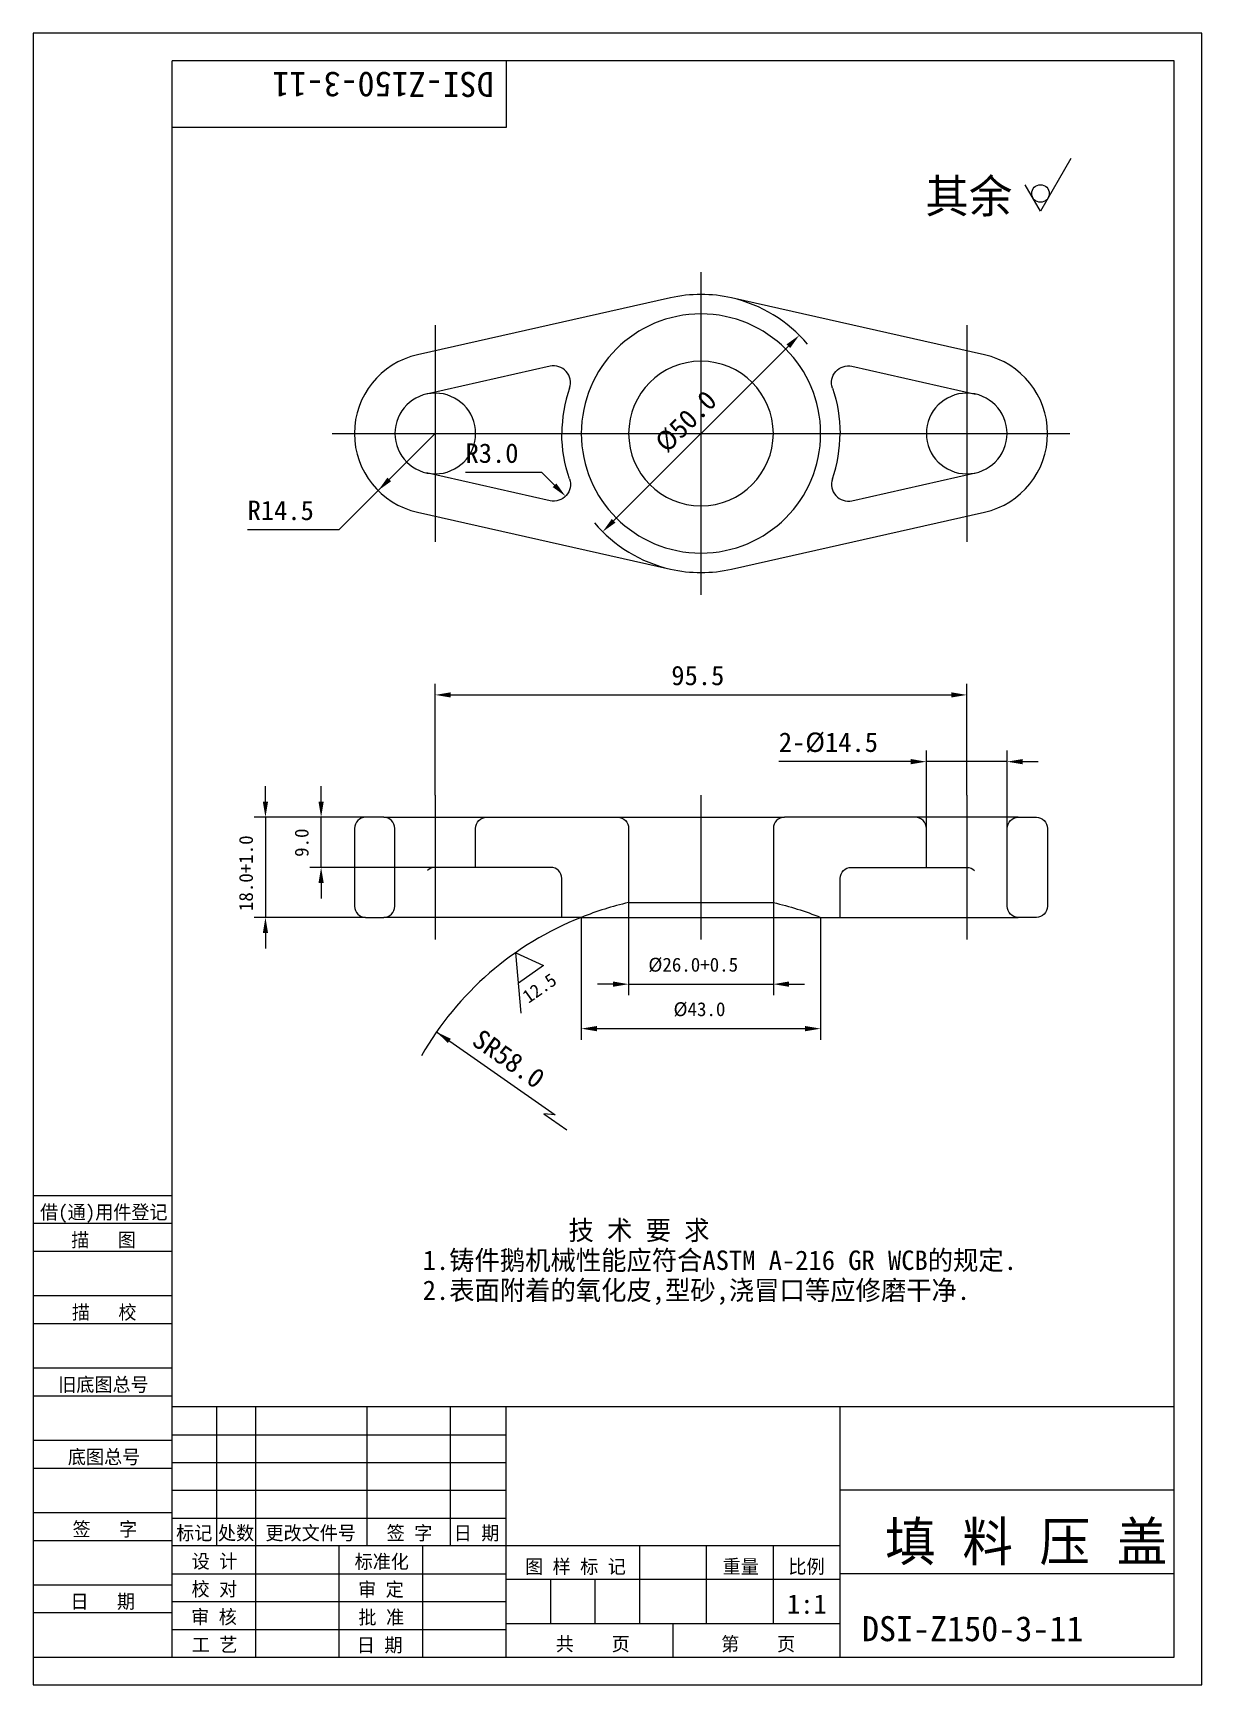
# Model space of a CAD drawing. Header units: metres. Extents: x 0 to 210, y 0 to 297.
import ezdxf

# ---------------------------------------------------------------- set-up
doc = ezdxf.new("R2010")
doc.units = ezdxf.units.M
for name, color, linetype in [('C', 6, 'Continuous'), ('D', 1, 'Continuous'), ('FL', 5, 'Continuous'), ('T', 7, 'Continuous'), ('TL', 4, 'Continuous')]:
    doc.layers.add(name, color=color, linetype=linetype)

# ---------------------------------------------------------------- blocks, each defined once
blk = doc.blocks.new('TUKUN4')
at = {"layer": 'FL'}
for p, q in [((0, 297), (0, 0)), ((210, 297), (0, 297)), ((210, 0), (210, 297)), ((0, 78), (25, 78)), ((0, 70), (25, 70)), ((0, 65), (25, 65)), ((0, 57), (25, 57)), ((0, 52), (25, 52)), ((33, 25), (33, 50)), ((40, 5), (40, 50)), ((60, 25), (60, 50)), ((75, 25), (75, 50)), ((25, 45), (85, 45)), ((0, 44), (25, 44)), ((0, 39), (25, 39)), ((25, 40), (85, 40)), ((25, 35), (85, 35)), ((0, 31), (25, 31)), ((25, 30), (85, 30)), ((0, 26), (25, 26)), ((70, 5), (70, 25)), ((0, 18), (25, 18)), ((25, 20), (85, 20)), ((25, 15), (85, 15)), ((0, 13), (25, 13)), ((25, 10), (85, 10)), ((0, 0), (210, 0))]:
    blk.add_line(p, q, dxfattribs=at)
at = {"layer": 'TL'}
for p, q in [((25, 5), (25, 292)), ((205, 292), (25, 292)), ((85, 292), (85, 280)), ((205, 5), (205, 292)), ((85, 280), (25, 280)), ((0, 88), (25, 88)), ((0, 83), (25, 83)), ((205, 50), (25, 50)), ((85, 5), (85, 50)), ((145, 5), (145, 50)), ((205, 35), (145, 35)), ((145, 25), (25, 25)), ((55, 5), (55, 25)), ((109, 11), (109, 25)), ((121, 11), (121, 25)), ((133, 11), (133, 25)), ((85, 19), (145, 19)), ((93, 11), (93, 19)), ((101, 11), (101, 19)), ((205, 20), (145, 20)), ((145, 11), (85, 11)), ((115, 5), (115, 11)), ((0, 5), (205, 5))]:
    blk.add_line(p, q, dxfattribs=at)
at = {"layer": 'T'}
for s, p in [('借(通)用件登记', (1.26, 83.76)), ('描   图', (6.86, 78.76)), ('描   校', (6.98, 65.76)), ('旧底图总号', (4.52, 52.76)), ('底图总号', (6.25, 39.76)), ('签   字', (7.1, 26.76)), ('标记', (25.71, 26.07)), ('处数', (33.22, 26.07)), ('更改文件号', (41.75, 26.07)), ('签 字', (63.53, 26.07)), ('日 期', (75.57, 26.07)), ('设 计', (28.5, 20.99)), ('标准化', (57.77, 20.93)), ('图 样 标 记', (88.4, 20.04)), ('重量', (123.88, 20.04)), ('比例', (135.7, 20.04)), ('校 对', (28.48, 15.99)), ('审 定', (58.39, 15.93)), ('日   期', (6.72, 13.76)), ('审 核', (28.41, 10.99)), ('批 准', (58.46, 10.93)), ('共    页', (93.91, 6.13)), ('第    页', (123.62, 6.13)), ('工 艺', (28.52, 5.99)), ('日 期', (58.18, 5.93))]:
    blk.add_text(s, height=2.5, dxfattribs=at).set_placement(p)

msp = doc.modelspace()

# ---------------------------------------------------------------- linework, layer by layer
at = {"layer": 'C'}
for points in [[(120, 254), (120, 196)], [(72.25, 244.5), (72.25, 205.5)], [(167.75, 244.5), (167.75, 205.5)], [(53.75, 225), (186.25, 225)], [(72.25, 160), (72.25, 134)], [(120, 160), (120, 134)], [(167.75, 160), (167.75, 134)]]:
    msp.add_lwpolyline(points, dxfattribs=at)
at = {"layer": 'D'}
for p, q in [((186.46, 274.46), (181, 265)), ((181, 265), (178.27, 269.73)), ((135.7, 240.7), (104.3, 209.3)), ((72.25, 225), (54.93, 207.68)), ((63.98, 216.73), (72.25, 225)), ((88.62, 217.97), (77.69, 217.97)), ((91.42, 217.97), (88.62, 217.97)), ((93.68, 215.7), (91.42, 217.97)), ((52.13, 207.68), (38.54, 207.68)), ((54.93, 207.68), (52.13, 207.68)), ((72.25, 160), (72.25, 180)), ((167.75, 160), (167.75, 180)), ((75.05, 178), (164.95, 178)), ((160.5, 154), (160.5, 168)), ((175, 154), (175, 168)), ((154.9, 166), (133.98, 166)), ((157.7, 166), (154.9, 166)), ((175, 166), (160.5, 166)), ((177.8, 166), (180.6, 166)), ((41.75, 158.8), (41.75, 161.6)), ((51.75, 158.8), (51.75, 161.6)), ((59.75, 156), (39.75, 156)), ((41.75, 156), (41.75, 138)), ((59.75, 156), (49.75, 156)), ((51.75, 147), (51.75, 156)), ((72.25, 147), (49.75, 147)), ((51.75, 144.2), (51.75, 141.4)), ((107, 140.66), (107, 124)), ((133, 140.66), (133, 124)), ((59.75, 138), (39.75, 138)), ((98.5, 138), (98.5, 116)), ((141.5, 138), (141.5, 116)), ((41.75, 135.2), (41.75, 132.4)), ((87.69, 120.76), (86.73, 131.64)), ((86.73, 131.64), (91.68, 129.33)), ((91.68, 129.33), (87.21, 126.2)), ((104.2, 126), (101.4, 126)), ((107, 126), (133, 126)), ((135.8, 126), (138.6, 126)), ((72.49, 117.4), (93.79, 102.49)), ((101.3, 118), (138.7, 118)), ((93.79, 102.49), (91.79, 102.66)), ((91.79, 102.66), (95.89, 99.79))]:
    msp.add_line(p, q, dxfattribs=at)
for points in [[(139.15, 241.07, 0.16), (125.5, 249.39, 0.16)], [(100.85, 208.93, 0.16), (114.5, 200.61, 0.16)], [(98.5, 138, 0.17), (69.77, 113.13, 0.17)]]:
    msp.add_lwpolyline(points, format="xyb", dxfattribs=at)
msp.add_circle((181, 268.15), 1.58, dxfattribs=at)
for points in [[(136.03, 240.37), (135.37, 241.03), (137.68, 242.68)], [(64.31, 216.4), (63.65, 217.06), (62, 214.75)], [(94.01, 216.03), (93.35, 215.37), (95.66, 213.72)], [(104.63, 208.97), (103.97, 209.63), (102.32, 207.32)], [(75.05, 178.47), (75.05, 177.53), (72.25, 178)], [(164.95, 178.47), (164.95, 177.53), (167.75, 178)], [(157.7, 166.47), (157.7, 165.53), (160.5, 166)], [(177.8, 166.47), (177.8, 165.53), (175, 166)], [(41.28, 158.8), (42.22, 158.8), (41.75, 156)], [(51.28, 158.8), (52.22, 158.8), (51.75, 156)], [(51.28, 144.2), (52.22, 144.2), (51.75, 147)], [(41.28, 135.2), (42.22, 135.2), (41.75, 138)], [(104.2, 126.47), (104.2, 125.53), (107, 126)], [(135.8, 126.47), (135.8, 125.53), (133, 126)], [(75.05, 116.18), (74.52, 115.41), (72.49, 117.4)], [(101.3, 118.47), (101.3, 117.53), (98.5, 118)], [(138.7, 118.47), (138.7, 117.53), (141.5, 118)]]:
    msp.add_solid(points, dxfattribs=at)
at = {"layer": 'TL'}
for points in [[(69.06, 239.15, 0.8), (69.06, 210.85), (114.5, 200.61, 0.11), (125.5, 200.61), (170.94, 210.85, 0.8), (170.94, 239.15), (125.5, 249.39, 0.11), (114.5, 249.39), (69.06, 239.15)], [(96.37, 233.17, 0.59), (92.88, 237.08), (70.66, 232.07)], [(143.63, 233.17, -0.59), (147.12, 237.08), (169.34, 232.07)], [(96.37, 233.17, 0.08), (95, 225, 0.08)], [(143.63, 233.17, -0.08), (145, 225, -0.08)], [(96.37, 216.83, -0.08), (95, 225, -0.08)], [(143.63, 216.83, 0.08), (145, 225, 0.08)], [(96.37, 216.83, -0.59), (92.88, 212.92), (70.66, 217.93)], [(143.63, 216.83, 0.59), (147.12, 212.92), (169.34, 217.93)], [(63, 138, 0.41), (65, 140), (65, 154, 0.41), (63, 156), (59.75, 156, 0.41), (57.75, 154), (57.75, 140, 0.41), (59.75, 138), (63, 138)], [(81.5, 156), (105, 156, -0.41), (107, 154), (107, 140.66, 0.04), (98.5, 138), (95, 138), (95, 145, 0.41), (93, 147), (79.5, 147), (79.5, 154, -0.41), (81.5, 156, -0.41)], [(158.5, 156), (135, 156, 0.41), (133, 154), (133, 140.66, -0.04), (141.5, 138), (145, 138), (145, 145, -0.41), (147, 147), (160.5, 147), (160.5, 154, 0.41), (158.5, 156, 0.41)], [(177, 138, -0.41), (175, 140), (175, 154, -0.41), (177, 156), (180.25, 156, -0.41), (182.25, 154), (182.25, 140, -0.41), (180.25, 138), (177, 138)], [(79.5, 147), (72.25, 147, 0.2), (70.84, 146.41, 0.2)], [(160.5, 147), (167.75, 147, -0.2), (169.16, 146.41, -0.2)]]:
    msp.add_lwpolyline(points, format="xyb", dxfattribs=at)
for points in [[(141.5, 225, 1), (98.5, 225, 1)], [(133, 225, 1), (107, 225, 1)], [(79.5, 225, 1), (65, 225, 1)], [(175, 225, 1), (160.5, 225, 1)]]:
    msp.add_lwpolyline(points, format="xyb", close=True, dxfattribs=at)
for points in [[(63, 156), (81.5, 156)], [(105, 156), (135, 156)], [(177, 156), (158.5, 156)], [(107, 140.66), (133, 140.66)], [(95, 138), (63, 138)], [(98.5, 138), (141.5, 138)], [(145, 138), (177, 138)]]:
    msp.add_lwpolyline(points, dxfattribs=at)

# ---------------------------------------------------------------- block references
at = {"layer": 'T'}
msp.add_blockref('TUKUN4', (0, 0), dxfattribs=at)

# ---------------------------------------------------------------- texts
at = {"layer": 'D'}
for s, height, rotation, p in [('DSI-Z150-3-11', 4.5, 180, (82.79, 290)), ('%%c50.0', 3.5, 45, (113.87, 221.35)), ('18.0+1.0', 2.5, 90, (39.5, 139.14)), ('9.0', 2.5, 90, (49.5, 148.88)), ('12.5', 2.38, 35, (89.01, 122.46)), ('SR58.0', 3.5, 325, (78.61, 115.25))]:
    msp.add_text(s, height=height, rotation=rotation, dxfattribs=at).set_placement(p)
for s, height, p in [('其余', 6, (160.32, 264.67)), ('R3.0', 3.5, (77.69, 219.72)), ('R14.5', 3.5, (38.54, 209.43)), ('95.5', 3.5, (114.67, 179.75)), ('2-%%C14.5', 3.5, (133.98, 167.75)), ('%%C26.0+0.5', 2.5, (110.54, 128.25)), ('%%C43.0', 2.5, (115.06, 120.25)), ('           技 术 要 求', 3.5, (70, 80)), ('1.铸件鹅机械性能应符合ASTM A-216 GR WCB的规定.', 3.5, (70, 74.61)), ('2.表面附着的氧化皮,型砂,浇冒口等应修磨干净.', 3.5, (70, 69.22)), ('填 料 压 盖', 7, (153.08, 22.29)), ('1:1', 3.5, (135.45, 12.8)), ('DSI-Z150-3-11', 4.5, (148.92, 7.87))]:
    msp.add_text(s, height=height, dxfattribs=at).set_placement(p)

doc.saveas('drawing.dxf')
